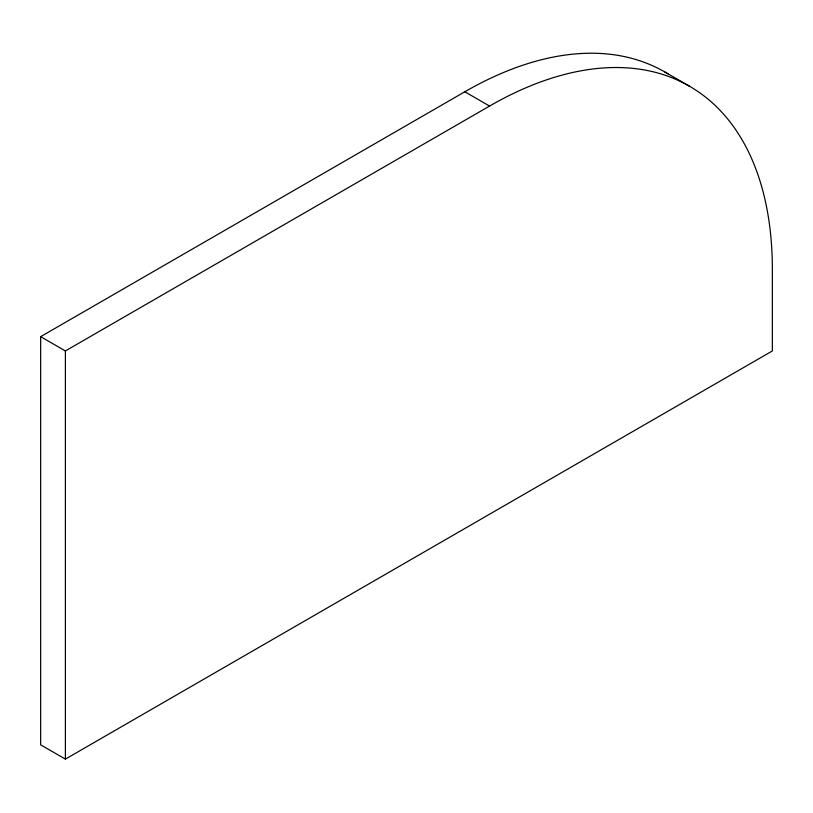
<?xml version="1.0" encoding="UTF-8"?>
<svg xmlns="http://www.w3.org/2000/svg" width="813" height="813" viewBox="0 0 813 813"><rect width="100%" height="100%" fill="white"/><g stroke="black" fill="none" stroke-linecap="round" stroke-linejoin="round"><path stroke-width="1.22" d="M464.823 91.767L489.568 106.056A399.915 230.892 -60 0 1 772.35 269.327L772.35 350.952L65.396 759.118L40.65 744.83L40.65 336.663L464.823 91.767A399.915 230.892 -60 0 1 668.022 73.892M40.65 336.663L65.396 350.952L489.568 106.056M664.78 71.961L689.526 86.249M65.396 350.952L65.396 759.118"/></g></svg>
